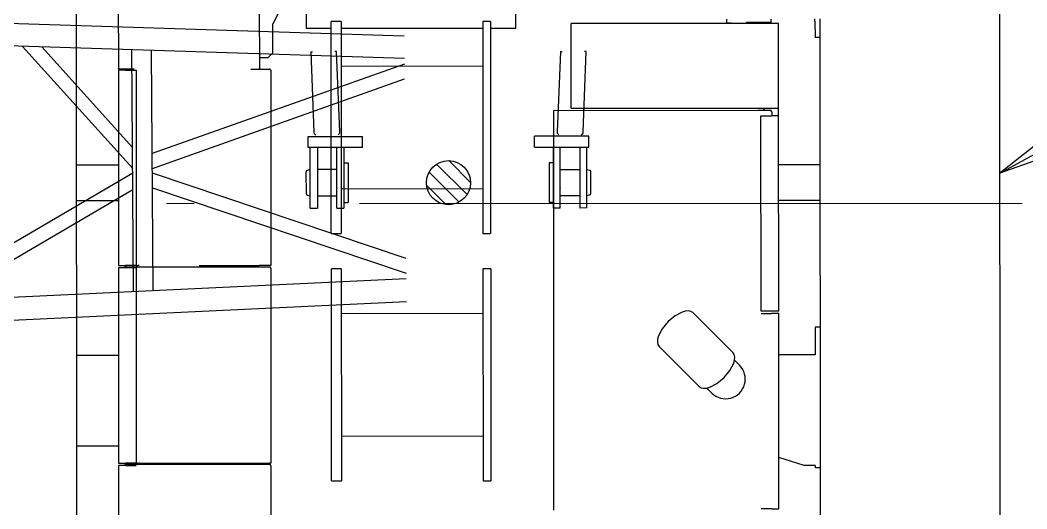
# Model space of a CAD drawing. Header units: millimetres. Extents: x -2078669 to -1085629, y -5987148 to 310365.
# Drawn here: x -1677737 to -1673178, y -655336 to -653122 of the extents above; entities that cross this region are included whole.
import ezdxf

# ---------------------------------------------------------------- set-up
doc = ezdxf.new("R2010")
doc.units = ezdxf.units.MM
doc.header["$LTSCALE"] = 500
doc.linetypes.add('SXF_一点短鎖線', pattern=[9.25, 6, -1.5, 0.25, -1.5])
for name, color, linetype, lineweight in [('D-BMK', 2, 'SXF_一点短鎖線', 13), ('D-BYP-STR8', 5, 'Continuous', 25), ('D-BYP-STRB', 5, 'Continuous', 25)]:
    doc.layers.add(name, color=color, linetype=linetype, lineweight=lineweight)
doc.styles.add('MS ゴシック', font='MS Gothic.ttf')
doc.dimstyles.new('DIM-500-F', dxfattribs={"dimscale": 500, "dimtxt": 3.5, "dimasz": 2.5, "dimexe": 0, "dimexo": 2, "dimgap": 0.8, "dimtad": 1, "dimdec": 0, "dimzin": 0, "dimdsep": 46, "dimtxsty": 'MS ゴシック', "dimblk": 'OPEN', "dimcen": 0.1, "dimclrd": 256, "dimclre": 256, "dimclrt": 256, "dimaunit": 1, "dimadec": 4, "dimazin": 0, "dimtfac": 1, "dimtdec": 0, "dimtmove": 2, "dimatfit": 3, "dimldrblk": 'OPEN', "dimfxl": 1, "dimtolj": 1, "dimtzin": 0, "dimlwd": -1, "dimlwe": -1, "dimarcsym": 2})

# ---------------------------------------------------------------- blocks, each defined once
blk = doc.blocks.new('_Open')
at = {"color": 0, "linetype": 'ByBlock', "lineweight": -2}
for p, q in [((-1, 0.1667), (0, 0)), ((-1, -0.1667), (0, 0)), ((0, 0), (-1, 0))]:
    blk.add_line(p, q, dxfattribs=at)

msp = doc.modelspace()

# ---------------------------------------------------------------- linework, layer by layer
at = {"layer": 'D-BMK', "linetype": 'SXF_一点短鎖線'}
msp.add_line((-1622324.6, -653952.7), (-1736237.2, -653952.7), dxfattribs=at)
at = {"layer": 'D-BYP-STR8'}
msp.add_circle((-1675490.1, -653805.4), 16000, dxfattribs=at)
at = {"layer": 'D-BYP-STRB', "linetype": 'Continuous'}
for p, q in [((-1677479.2, -656925.2), (-1677482.7, -650711.4)), ((-1673302.7, -650709.1), (-1673299.2, -656920.5)), ((-1677292.6, -652768.1), (-1677292.2, -653341.1)), ((-1675997.4, -653194.5), (-1680922.9, -653038)), ((-1676652.2, -653340.8), (-1676652.4, -653054)), ((-1676552.4, -653058.9), (-1676592.3, -653138.9)), ((-1676442.4, -653056.8), (-1676442.3, -653158.8)), ((-1675492.3, -653158.3), (-1675492.4, -653056.3)), ((-1675996.6, -653296.2), (-1681688.1, -653115.3)), ((-1676592.3, -653269.9), (-1676592.3, -653138.9)), ((-1676283.4, -653128.8), (-1676328.4, -653128.8)), ((-1676327.8, -654088.8), (-1676328.4, -653128.8)), ((-1676283.4, -653128.8), (-1676282.8, -654088.7)), ((-1675641.8, -653128.4), (-1675641.2, -654088.4)), ((-1675606.8, -653128.4), (-1675641.8, -653128.4)), ((-1675606.8, -653128.4), (-1675606.2, -654088.4)), ((-1674331.3, -653137.7), (-1675242.3, -653138.2)), ((-1675242.1, -653521.2), (-1675242.3, -653138.2)), ((-1674537.3, -653136.8), (-1674537.4, -653117.8)), ((-1674517.3, -653136.8), (-1674537.3, -653136.8)), ((-1674517.3, -653136.8), (-1674447.3, -653136.7)), ((-1674447.3, -653137.7), (-1674447.3, -653133.7)), ((-1674337.3, -653133.7), (-1674447.3, -653133.7)), ((-1674407.4, -653137.8), (-1674407.4, -653137.7)), ((-1674407.4, -653137.7), (-1674407.4, -653137.7)), ((-1674407.4, -653137.7), (-1674407.4, -653137.7)), ((-1674407.4, -653137.7), (-1674407.4, -653137.7)), ((-1674407.3, -653137.8), (-1674407.4, -653137.8)), ((-1674407.2, -653137.8), (-1674407.3, -653137.8)), ((-1674407.3, -653137.8), (-1674407.3, -653137.8)), ((-1674407.3, -653137.8), (-1674407.3, -653137.8)), ((-1674407.3, -653137.8), (-1674407.3, -653137.8)), ((-1674407.3, -653137.8), (-1674407.3, -653137.8)), ((-1674407.3, -653137.8), (-1674407.3, -653137.8)), ((-1674407.3, -653137.8), (-1674407.3, -653137.8)), ((-1674407.2, -653137.8), (-1674407.2, -653137.8)), ((-1674407.2, -653137.8), (-1674407.2, -653137.8)), ((-1674407.2, -653137.8), (-1674407.2, -653137.8)), ((-1674407.2, -653137.8), (-1674407.2, -653137.8)), ((-1674337.4, -653117.7), (-1674337.3, -653133.7)), ((-1674337.3, -653137.7), (-1674337.3, -653133.7)), ((-1674302.3, -653137.7), (-1674331.3, -653137.7)), ((-1674302.1, -653520.7), (-1674302.3, -653137.7)), ((-1674137.4, -653126.6), (-1674137.4, -653117.1)), ((-1674137.4, -653126.6), (-1674137.3, -653201.6)), ((-1674111.2, -656923.3), (-1674113.4, -653117.1)), ((-1676442.3, -653158.8), (-1676328.3, -653158.8)), ((-1676284.3, -653158.8), (-1675641.7, -653158.4)), ((-1675606.7, -653158.4), (-1675492.3, -653158.3)), ((-1674113.3, -653201.5), (-1674137.3, -653201.6)), ((-1677726.5, -653241.2), (-1677227.3, -653794.4)), ((-1677228, -653698.8), (-1677638.6, -653243.9)), ((-1677223, -654352.8), (-1677231.5, -653256.9)), ((-1677133.9, -654348.6), (-1677142.3, -653259.5)), ((-1676614.3, -653291.9), (-1676592.3, -653269.9)), ((-1676421, -653265.7), (-1676413.3, -653265.4)), ((-1676421, -653265.7), (-1676406.4, -653629.5)), ((-1676303.9, -653264.4), (-1676311.6, -653264.7)), ((-1676289.3, -653628.3), (-1676303.9, -653264.4)), ((-1675290.6, -653263.9), (-1675304.8, -653627.7)), ((-1675290.6, -653263.9), (-1675282.9, -653264.2)), ((-1675187.8, -653628.8), (-1675173.6, -653265)), ((-1675173.6, -653265), (-1675181.3, -653264.7)), ((-1675996.4, -653321.7), (-1677138.7, -653726.5)), ((-1676652.3, -653292), (-1676614.3, -653291.9)), ((-1677292.2, -653344.3), (-1677292.2, -653341.1)), ((-1677259, -653344.3), (-1677292.2, -653344.3)), ((-1677259.9, -653349.3), (-1677292.2, -653349.3)), ((-1677292.2, -653349.3), (-1677291.7, -654234.3)), ((-1677266.2, -653349.3), (-1677266.2, -653347.5)), ((-1677266.2, -653347.5), (-1677264.4, -653347.5)), ((-1677259.9, -653347.5), (-1677264.4, -653347.5)), ((-1677259.9, -653349.3), (-1677212.2, -653349.3)), ((-1677220.7, -653344.3), (-1677259, -653344.3)), ((-1677212.2, -653349.3), (-1677211.7, -654234.3)), ((-1676692.2, -653344), (-1676653.6, -653344)), ((-1676653.6, -653344), (-1676608.6, -653343.9)), ((-1676602.2, -653348.7), (-1676601.7, -654233.9)), ((-1675641.6, -653331.4), (-1676283.2, -653331.8)), ((-1677138.2, -653793.7), (-1675995.9, -653388.9)), ((-1675322.1, -653531.2), (-1674396.3, -653530.7)), ((-1675322.1, -653531.2), (-1675322.1, -653537.6)), ((-1675322.1, -653537.6), (-1675321.1, -655334.8)), ((-1675242.1, -653521.2), (-1674331.1, -653520.7)), ((-1675186.1, -653521.1), (-1675186.1, -653531.1)), ((-1674396.3, -653530.7), (-1674340, -653530.7)), ((-1674368.9, -653520.7), (-1674368.9, -653530.7)), ((-1674368.6, -653530.7), (-1674368.6, -653520.7)), ((-1674333.6, -653537.1), (-1674333.6, -653555.7)), ((-1674331.1, -653520.7), (-1674302.1, -653520.7)), ((-1674302.1, -653555.7), (-1674302.1, -653520.7)), ((-1674381.6, -654440.7), (-1674382.1, -653555.7)), ((-1674382.1, -653555.7), (-1674334.4, -653555.7)), ((-1674302.1, -653555.7), (-1674334.4, -653555.7)), ((-1674301.6, -654440.6), (-1674302.1, -653555.7)), ((-1676406.4, -653629.5), (-1676406.2, -653635.4)), ((-1676406.2, -653635.4), (-1676398.1, -653642.8)), ((-1676296.5, -653642.1), (-1676289.1, -653634.1)), ((-1676289.1, -653634.1), (-1676289.3, -653628.3)), ((-1675304.8, -653627.7), (-1675305, -653633.6)), ((-1675305, -653633.6), (-1675297.6, -653641.6)), ((-1675196, -653642.1), (-1675188, -653634.7)), ((-1675188, -653634.7), (-1675187.8, -653628.8)), ((-1676432.1, -653648.8), (-1676187.1, -653648.7)), ((-1676432, -653698.8), (-1676432.1, -653648.8)), ((-1676187, -653698.7), (-1676187.1, -653648.7)), ((-1675162.1, -653648.1), (-1675407.1, -653648.3)), ((-1675407, -653698.3), (-1675407.1, -653648.3)), ((-1675162, -653698.1), (-1675162.1, -653648.1)), ((-1676187, -653698.7), (-1676432, -653698.8)), ((-1676422.9, -653973.8), (-1676423, -653698.8)), ((-1676391, -653698.8), (-1676390.9, -653973.8)), ((-1676302.9, -653973.8), (-1676303, -653698.8)), ((-1676271, -653698.7), (-1676270.9, -653973.7)), ((-1675407, -653698.3), (-1675162, -653698.1)), ((-1675323, -653698.2), (-1675322.9, -653973.2)), ((-1675290.9, -653973.2), (-1675291, -653698.2)), ((-1675203, -653698.2), (-1675202.9, -653973.2)), ((-1675170.9, -653973.1), (-1675171, -653698.1)), ((-1676271, -653768.7), (-1676252, -653768.7)), ((-1676252, -653768.7), (-1676252, -653783.7)), ((-1675712.6, -653912.2), (-1675850.8, -653774.2)), ((-1675712.6, -653912.2), (-1675850.8, -653774.2)), ((-1675697, -653857.2), (-1675795.8, -653758.5)), ((-1675697, -653857.2), (-1675795.8, -653758.5)), ((-1675342, -653768.2), (-1675342, -653783.2)), ((-1675323, -653768.2), (-1675342, -653768.2)), ((-1674113, -653777.5), (-1674302, -653777.7)), ((-1677227.1, -653815.4), (-1678224.4, -654400.2)), ((-1677292, -653779.3), (-1677481, -653779.4)), ((-1675989.5, -654201.7), (-1677138, -653814.7)), ((-1676440.9, -653908.9), (-1676441, -653808.8)), ((-1676423, -653799.4), (-1676436.5, -653803)), ((-1676303, -653798.8), (-1676391, -653798.8)), ((-1676252, -653783.7), (-1676251.9, -653933.7)), ((-1675749.2, -653946.3), (-1675884.9, -653810.8)), ((-1675749.2, -653946.3), (-1675884.9, -653810.9)), ((-1675342, -653783.2), (-1675341.9, -653933.2)), ((-1675291, -653798.2), (-1675203, -653798.2)), ((-1675171, -653798.7), (-1675157.4, -653802.3)), ((-1675152.9, -653908.2), (-1675153, -653808.1)), ((-1676390.9, -653854.7), (-1676390.9, -653854.7)), ((-1675796.9, -653858.5), (-1675796.9, -653858.5)), ((-1675796.9, -653858.5), (-1675796.9, -653858.5)), ((-1675796.9, -653858.5), (-1675796.9, -653858.5)), ((-1675796.9, -653858.5), (-1675796.9, -653858.5)), ((-1675796.9, -653858.5), (-1675796.9, -653858.5)), ((-1675796.9, -653858.5), (-1675796.9, -653858.5)), ((-1675796.9, -653858.5), (-1675796.9, -653858.5)), ((-1675202.9, -653854.1), (-1675202.9, -653854)), ((-1678087.9, -654393.8), (-1677226.6, -653888.7)), ((-1677137.5, -653881.9), (-1675989, -654268.9)), ((-1676436.5, -653914.7), (-1676422.9, -653918.3)), ((-1676302.9, -653882.4), (-1676302.9, -653884.3)), ((-1676282.9, -653885.8), (-1675641.3, -653885.4)), ((-1675808.5, -653957.8), (-1675896.3, -653870.1)), ((-1675808.5, -653957.8), (-1675896.3, -653870.1)), ((-1675290.9, -653881.9), (-1675290.9, -653883.7)), ((-1675157.4, -653914), (-1675170.9, -653917.6)), ((-1677480.9, -653939.4), (-1677291.9, -653939.3)), ((-1676390.9, -653918.8), (-1676302.9, -653918.8)), ((-1676270.9, -653948.7), (-1676251.9, -653948.7)), ((-1676251.9, -653933.7), (-1676251.9, -653948.7)), ((-1675341.9, -653933.2), (-1675341.9, -653948.2)), ((-1675322.9, -653948.2), (-1675341.9, -653948.2)), ((-1675202.9, -653918.2), (-1675290.9, -653918.2)), ((-1674301.9, -653937.7), (-1674112.9, -653937.5)), ((-1676422.9, -653973.8), (-1676390.9, -653973.8)), ((-1676302.9, -653973.8), (-1676270.9, -653973.7)), ((-1675290.9, -653973.2), (-1675322.9, -653973.2)), ((-1675170.9, -653973.1), (-1675202.9, -653973.2)), ((-1676327.8, -654088.8), (-1676282.8, -654088.7)), ((-1675641.2, -654088.4), (-1675606.2, -654088.4)), ((-1676926, -654234.1), (-1676654.4, -654234)), ((-1676649.9, -654234), (-1676654.4, -654234)), ((-1676603.6, -654233.9), (-1676649.9, -654234)), ((-1676601.7, -654233.9), (-1676603.6, -654233.9)), ((-1677291.7, -654234.3), (-1677259.4, -654234.3)), ((-1677211.7, -654244.3), (-1677291.7, -654244.3)), ((-1677291.7, -654244.3), (-1677291.2, -655129.3)), ((-1677265.7, -654242.5), (-1677262.5, -654242.5)), ((-1677265.7, -654244.3), (-1677265.7, -654242.5)), ((-1677262.5, -654242.5), (-1677262.5, -654239.3)), ((-1677262.5, -654239.3), (-1677211.7, -654239.3)), ((-1677211.7, -654234.3), (-1677259.4, -654234.3)), ((-1677211.7, -654234.3), (-1677202.1, -654234.3)), ((-1677211.7, -654239.3), (-1676608.1, -654238.9)), ((-1677211.7, -654244.3), (-1677211.2, -655129.3)), ((-1677197.6, -654234.3), (-1677202.1, -654234.3)), ((-1676601.7, -654245.3), (-1676601.2, -655128.9)), ((-1676327.2, -655208.8), (-1676327.7, -654248.8)), ((-1676282.7, -654248.8), (-1676327.7, -654248.8)), ((-1676282.7, -654248.8), (-1676282.2, -655208.7)), ((-1675606.1, -654248.4), (-1675641.1, -654248.4)), ((-1675641.1, -654248.4), (-1675640.6, -655208.4)), ((-1675606.1, -654248.4), (-1675605.6, -655208.4)), ((-1675988.8, -654294.4), (-1681676.8, -654563.5)), ((-1680910.5, -654629), (-1675988, -654396.1)), ((-1675641, -654451.4), (-1676282.6, -654451.8)), ((-1674770.7, -654461.3), (-1674802.6, -654487.9)), ((-1674738.2, -654444.2), (-1674770.7, -654461.3)), ((-1674723.3, -654440), (-1674738.2, -654444.2)), ((-1674710.1, -654439.1), (-1674723.3, -654440)), ((-1674699.1, -654441.4), (-1674710.1, -654439.1)), ((-1674690.7, -654446.8), (-1674699.1, -654441.4)), ((-1674690.7, -654446.8), (-1674508.4, -654628.9)), ((-1674301.6, -654440.6), (-1674381.6, -654440.7)), ((-1674381.6, -654450.7), (-1674333.9, -654450.7)), ((-1674301.6, -654450.6), (-1674333.9, -654450.7)), ((-1674301.1, -655335.6), (-1674301.6, -654450.6)), ((-1674802.6, -654487.9), (-1674829.1, -654519.9)), ((-1674846.3, -654552.4), (-1674850.4, -654567.3)), ((-1674829.1, -654519.9), (-1674846.3, -654552.4)), ((-1674112.6, -654513.5), (-1674136.6, -654513.6)), ((-1674136.6, -654513.6), (-1674136.5, -654637.6)), ((-1674850.4, -654567.3), (-1674851.4, -654580.5)), ((-1674851.4, -654580.5), (-1674849.1, -654591.5)), ((-1674849.1, -654591.5), (-1674843.6, -654599.8)), ((-1677480.5, -654639.4), (-1677291.5, -654639.3)), ((-1674843.6, -654599.8), (-1674661.3, -654782)), ((-1674502.9, -654637.3), (-1674508.4, -654628.9)), ((-1674500.6, -654648.3), (-1674502.9, -654637.3)), ((-1674136.5, -654637.6), (-1674301.5, -654637.6)), ((-1674522.8, -654708.9), (-1674505.7, -654676.4)), ((-1674505.7, -654676.4), (-1674501.6, -654661.5)), ((-1674479.1, -654685.4), (-1674501.8, -654662.7)), ((-1674501.6, -654661.5), (-1674500.6, -654648.3)), ((-1674549.4, -654740.8), (-1674522.8, -654708.9)), ((-1674613.8, -654784.6), (-1674581.3, -654767.4)), ((-1674581.3, -654767.4), (-1674549.4, -654740.8)), ((-1674661.3, -654782), (-1674652.9, -654787.4)), ((-1674652.9, -654787.4), (-1674641.9, -654789.7)), ((-1674641.9, -654789.7), (-1674628.7, -654788.7)), ((-1674628.7, -654788.7), (-1674613.8, -654784.6)), ((-1674627.5, -654788.5), (-1674604.8, -654811.2)), ((-1676282.3, -655005.8), (-1675640.7, -655005.4)), ((-1677291.3, -655051.3), (-1677480.3, -655051.4)), ((-1677291.2, -655129.3), (-1677258.9, -655129.3)), ((-1677258.9, -655139.3), (-1677291.2, -655139.3)), ((-1677291.2, -655139.3), (-1677290.7, -656024.3)), ((-1677265.2, -655139.3), (-1677265.2, -655137.5)), ((-1677265.2, -655137.5), (-1677263.4, -655137.5)), ((-1677206.1, -655134.3), (-1677263.4, -655134.3)), ((-1677263.4, -655134.3), (-1677263.4, -655137.5)), ((-1677211.2, -655129.3), (-1677258.9, -655129.3)), ((-1677258.9, -655139.3), (-1677211.2, -655139.3)), ((-1677211.2, -655129.3), (-1677201.6, -655129.3)), ((-1677206.1, -655134.3), (-1676607.6, -655133.9)), ((-1677197.1, -655129.3), (-1677201.6, -655129.3)), ((-1677197.1, -655129.3), (-1676607.6, -655128.9)), ((-1676659.4, -655129), (-1676659.4, -655134)), ((-1676654.4, -655130.8), (-1676614.4, -655130.7)), ((-1676654.4, -655134), (-1676654.4, -655130.8)), ((-1676639.7, -655130.8), (-1676639.7, -655129)), ((-1676631.2, -655130.8), (-1676631.2, -655129)), ((-1676622.7, -655130.7), (-1676622.7, -655128.9)), ((-1676614.4, -655130.7), (-1676610.8, -655130.7)), ((-1676614.4, -655130.7), (-1676614.4, -655133.9)), ((-1676601.2, -655128.9), (-1676607.6, -655128.9)), ((-1676601.2, -655140.3), (-1676600.7, -656153.9)), ((-1674186.2, -655138.6), (-1674301.2, -655103.8)), ((-1674136.2, -655138.6), (-1674186.2, -655138.6)), ((-1674136.2, -655138.6), (-1674136.2, -655150.6)), ((-1674112.2, -655150.5), (-1674136.2, -655150.6)), ((-1676327.2, -655208.8), (-1676282.2, -655208.7)), ((-1675640.6, -655208.4), (-1675605.6, -655208.4)), ((-1675321.1, -655334.8), (-1675321.1, -655341.2)), ((-1674333.4, -655335.7), (-1674381.1, -655335.7)), ((-1674333.4, -655335.7), (-1674301.1, -655335.6))]:
    msp.add_line(p, q, dxfattribs=at)
msp.add_circle((-1675796.9, -653858.5), 100, dxfattribs=at)
msp.add_circle((-1675796.9, -653858.5), 100, dxfattribs=at)
for centre, radius, start, end in [((-1677254.3, -653350.7), 6.4, 90.032, 150.0554), ((-1676658.6, -653337.6), 6.4, 270.032, 327.8042), ((-1676608.6, -653350.3), 6.4, 30.0343, 90.032), ((-1676608.6, -653350.3), 6.38, 359.9882, 30.0914), ((-1674340, -653537.1), 6.4, 0.032, 90.032), ((-1676435, -653808.8), 6, 105.032, 180.032), ((-1675159, -653808.1), 6, 0.032, 75.032), ((-1676434.9, -653908.9), 6, 180.032, 255.032), ((-1675158.9, -653908.2), 6, 285.032, 0.032), ((-1676608.1, -654245.3), 6.4, 0.032, 90.032), ((-1674541.9, -654748.3), 88.9, 225.0318, 45.032), ((-1677253.3, -655127.9), 6.4, 192.6732, 210.0086), ((-1677253.3, -655127.9), 6.4, 210.0086, 270.032), ((-1676610.8, -655127.5), 3.2, 270.032, 334.0875), ((-1676610.8, -655127.5), 6.4, 270.032, 345.1734), ((-1676607.6, -655140.3), 6.4, 0.032, 90.032)]:
    msp.add_arc(centre, radius, start, end, dxfattribs=at)

# ---------------------------------------------------------------- leaders
at = {"layer": 'D-BYP-STR8'}
msp.add_leader([(-1673301, -653814.8), (-1654571.8, -643587.4)], dimstyle='DIM-500-F', dxfattribs=at)

doc.saveas('drawing.dxf')
